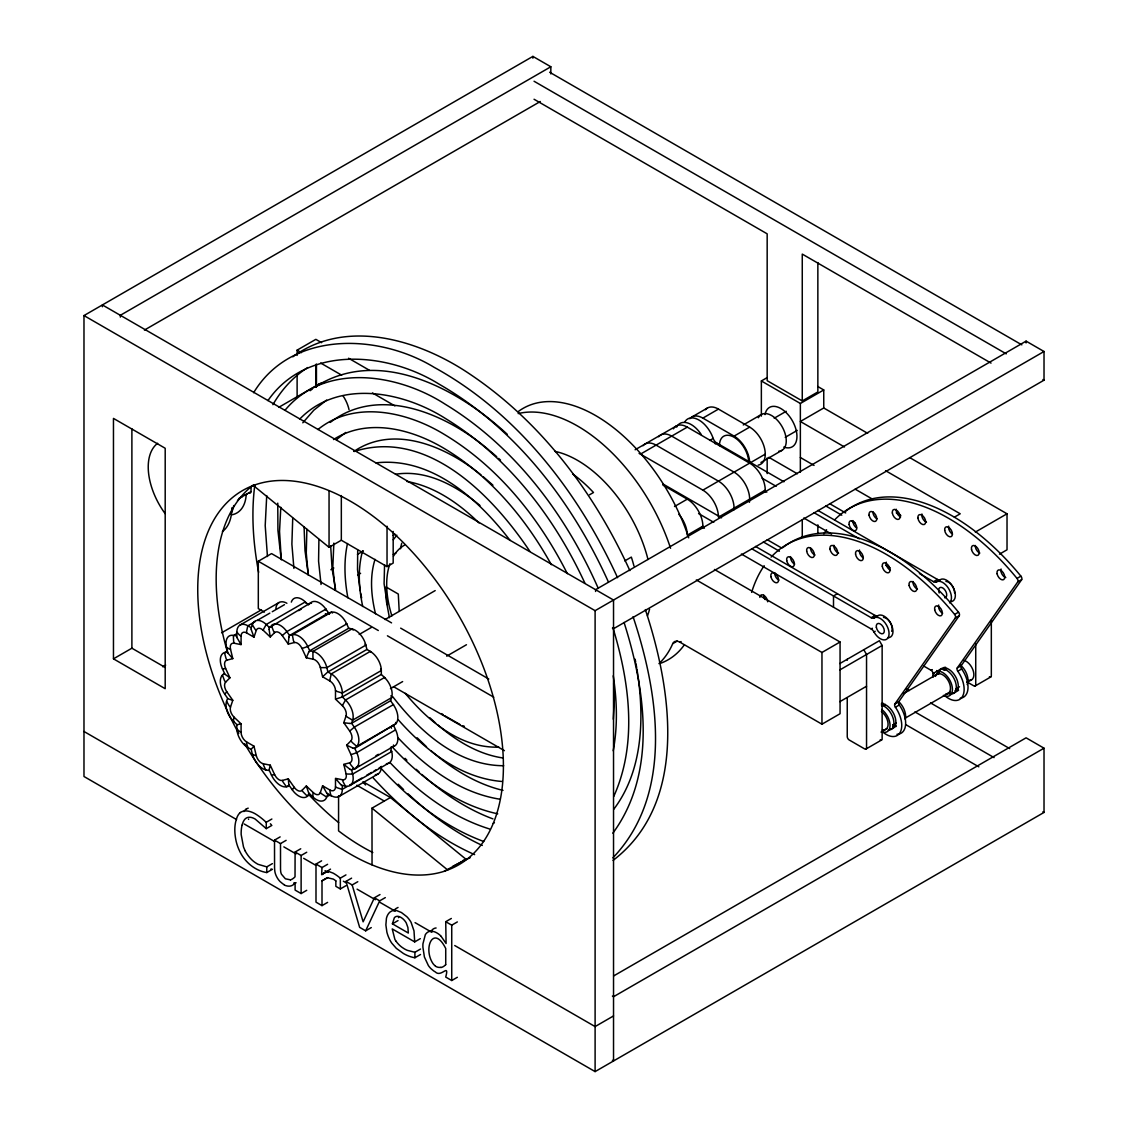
<?xml version="1.0" encoding="UTF-8"?>
<svg xmlns="http://www.w3.org/2000/svg" width="1128" height="1128" viewBox="0 0 1128 1128"><rect width="100%" height="100%" fill="white"/><g stroke="black" fill="none" stroke-linecap="round" stroke-linejoin="round"><path stroke-width="1.5" d="M390.993 695.666L391.613 697.654L352.627 720.172L347.565 717.267A32.162 23.392 18.6 0 1 346.07 715.913A7.811 4.512 60 0 0 342.517 705.832L335.495 699.134L335.495 690.618A7.811 4.512 60 0 0 329.968 681.044L322.594 676.786L320.31 667.353A7.811 4.512 60 0 0 313.344 659.231L306.322 657.821L301.98 648.417A7.811 4.512 60 0 0 294.267 642.551L288.289 644.116L288.895 637.123M381.461 766.476L378.881 768.21M304.081 527.058L305.011 550.774L308.311 574.505M269.084 770.114L270.255 765.165L263.233 763.741A7.811 4.512 60 0 1 256.267 755.633L253.983 746.2L246.609 741.942A7.811 4.512 60 0 1 241.082 732.368A32.162 18.57 0 0 1 239.615 731.466L236.767 728.928L236.852 724.529L233.651 721.483A15.623 9.024 60 0 1 226.559 701.306L227.602 698.204L224.867 694.34A15.623 9.024 60 0 1 222.427 675.108L224.401 673.106L222.427 668.819A15.623 9.024 60 0 1 224.867 652.407L227.306 650.997M248.752 492.936A3.313 1.918 60 0 0 250.966 491.611L251.121 487.592M277.756 503.144L277.925 530.357L281.126 559.164M357.703 550.182L357.52 569.682L360.156 590.705M330.518 869.138A24.675 14.241 60 0 0 327.642 871.45L321.635 874.454L322.002 867.545L327.613 864.302M305.646 602.916L305.35 601.915A15.623 9.024 60 0 0 291.306 602.112M384.944 678.45L384.634 677.434L345.535 699.994L343.039 704.408A32.162 11.929 -46.4 0 0 342.517 705.832M318.914 539.466L318.575 561.208L321.043 584.473M306.887 529.3L306.266 552.946L308.24 575.054M292.73 518.189L291.884 544.133L293.914 568.413M392.403 923.832L394.349 917.755A12.239 7.064 60 0 1 395.731 916.683L396.041 916.556A10.335 5.964 60 0 1 399.636 916.782L400.454 917.163A13.296 7.67 60 0 1 401.667 917.896L402.047 918.164A10.208 5.894 60 0 1 406.221 922.859L407.913 927.54L408.322 933.025L392.403 923.832L398.029 920.589M613.322 719.255L614.309 700.178L613.688 683.385M280.801 507.262L279.532 531.429L281.337 559.812M266.73 495.573L265.207 525.577L267.449 556.527M384.563 564.705L384.098 583.768L387.355 604.862M333.86 543.118L332.83 566.82L335.227 590.085M254.787 485.153C251.065 514.156 253.208 543.654 258.622 572.305M613.209 750.783C617.82 726.051 617.016 700.587 613.237 675.799M347.494 543.513C343.617 561.363 344.576 579.933 347.875 597.798M398.48 917.684L398.762 916.726M362.61 550.816C357.562 568.949 358.845 588.252 362.722 606.483M375.032 559.361C369.505 577.014 371.211 596.063 375.511 613.773M308.564 604.89L305.237 601.957L266.236 624.475A15.623 9.024 60 0 0 252.319 624.63L251.276 627.732L247.906 625.786A15.623 9.024 60 0 0 236.852 632.159L239.615 635.191A32.162 18.57 0 0 0 241.082 636.107L241.082 644.624L234.06 643.214A32.162 23.392 -78.6 0 1 233.637 641.24L233.355 635.882L236.09 634.006M241.082 732.368L241.082 723.838L234.06 717.154A7.811 4.512 60 0 1 230.507 707.059L232.791 700.276L226.813 691.802A7.811 4.512 60 0 1 225.6 682.186A32.162 25.93 44.7 0 1 224.416 680.424L222.427 675.108M241.082 636.107A7.811 4.512 60 0 1 246.609 632.907L253.983 637.179L256.267 630.383A32.162 23.392 18.6 0 1 254.872 628.973L252.319 624.63M329.291 795.437L326.302 796.861L321.804 793.943A32.162 23.392 18.6 0 1 320.31 792.603L322.594 785.807L329.968 790.065A32.162 18.57 -60 0 0 330.025 791.8L330.913 795.663M395.731 722.413L395.745 723.852L356.758 746.369L352.26 742.506A32.162 25.93 44.7 0 1 350.977 740.786A7.811 4.512 60 0 0 349.765 731.17L343.786 722.71L346.07 715.913M350.977 740.786L346.634 745.185L350.977 754.59A7.811 4.512 60 0 1 349.765 762.796L343.786 764.347L346.07 773.78A7.811 4.512 60 0 1 342.517 779.772A32.162 23.392 -78.6 0 0 343.039 781.676L345.408 786.117A15.623 9.024 60 0 0 352.627 774.09L351.583 769.789L354.305 769.07A15.623 9.024 60 0 0 356.758 752.672L354.77 748.372L356.758 746.369A15.623 9.024 60 0 0 354.305 727.137L351.583 723.274L352.627 720.172A15.623 9.024 60 0 0 345.535 699.994L342.32 696.949L342.32 693.057A15.623 9.024 60 0 0 331.279 673.909L327.895 671.964L326.852 667.663A15.623 9.024 60 0 0 312.935 651.434L309.735 650.785L307.747 646.499A15.623 9.024 60 0 0 292.321 634.768L289.586 635.473L286.864 631.609A15.623 9.024 60 0 0 271.425 625.518L273.413 630.834A32.162 25.93 44.7 0 0 274.597 632.611A7.811 4.512 60 0 1 282.31 635.642L288.289 644.116M351.583 723.274L390.57 700.756L391.613 697.654A15.623 9.024 60 0 0 384.521 677.491L381.32 674.431L381.32 670.54A15.623 9.024 60 0 0 370.266 651.406L366.896 649.46L365.853 645.145A15.623 9.024 60 0 0 351.936 628.916L348.721 628.268L309.735 650.785M306.322 657.821L308.691 652.181M613.702 796.537C637.828 743.31 629.41 681.721 612.871 627.563M379.995 894.546L374.383 897.789L363.131 921.83L352.162 884.958L345.986 881.391L351.598 878.148M345.986 881.391L359.649 927.357L365.655 930.826L379.685 900.849L385.311 897.606M272.906 404.684C281.464 389.865 293.224 376.752 307.718 367.545M253.645 392.699C291.334 330.391 378.289 333.324 434.252 367.39C517.597 413.229 578.481 492.33 617.58 577.705M393.249 539.776L396.83 535.165M882.04 731.409A22.052 12.732 60 0 0 900.186 732.354A22.052 12.732 60 0 0 895.392 707.242A2.764 1.593 60 0 1 894.856 703.999L955.345 617.947L959.251 615.691A2.764 1.593 60 0 0 958.504 612.18A198.528 114.619 60 0 0 782.888 547.573M894.856 703.999L898.762 701.743L959.251 615.691M944.432 695.384A22.052 12.732 60 0 0 962.579 696.328A22.052 12.732 60 0 0 957.785 671.216A2.764 1.593 60 0 1 957.249 667.973L1017.738 581.921L1021.644 579.679A2.764 1.593 60 0 0 1020.896 576.154A198.528 114.619 60 0 0 844.096 512.507M957.249 667.973L961.155 665.731L1021.644 579.679M302.797 422.803L313.866 410.155L326.655 400.073M267.942 400.595C306.788 344.576 387.51 351.88 439.328 384.296C516.074 428.414 572.305 502.115 608.359 581.851M613.717 809.326C642.227 771.651 644.229 721.046 637.997 675.982M251.361 749.077L253.983 746.2M612.842 833.197C657.427 772.497 645.442 689.716 624.066 622.487M393.108 705.254L393.531 704.549L354.305 727.137L350.709 730.239A32.162 4.103 -35.2 0 0 349.765 731.17M325.47 609.952L326.091 609.021L286.864 631.609L283.255 634.711A32.162 4.103 -35.2 0 0 282.31 635.642M285.158 410.084C325.132 361.975 398.057 373.763 445.109 404.162C514.721 446.462 565.805 514.579 598.277 588.407M274.597 632.611L270.255 636.996L263.233 630.312A32.162 11.929 -46.4 0 1 263.755 628.874L266.236 624.475L269.451 627.535L310.426 603.015L311.511 603.367M225.6 682.186L229.929 677.801L225.6 668.396A7.811 4.512 60 0 1 226.813 660.19A32.162 25.93 75.3 0 1 225.967 658.23L224.613 653.168L227.602 651.688L226.559 647.387A15.623 9.024 60 0 1 233.651 635.402L236.852 636.051L236.852 632.159M309.312 604.143L310.426 603.015A15.623 9.024 60 0 1 325.851 609.092L328.586 612.955L331.435 612.208L332.548 612.983M270.255 765.165L274.597 774.569A7.811 4.512 60 0 0 282.31 780.435L288.289 778.87L294.267 787.33A7.811 4.512 60 0 0 301.98 790.375L306.322 785.976L313.344 792.674A7.811 4.512 60 0 0 320.31 792.603M354.77 748.372L395.745 723.852A15.623 9.024 60 0 0 393.305 704.619L390.57 700.756M322.594 676.786L327.557 672.203M299.625 419.179C338.654 378.796 403.105 391.444 445.828 418.742C508.263 456.911 554.581 517.498 584.967 583.303M327.613 902.386L322.002 905.629L322.002 880.813L327.444 877.753L333.338 879.107A17.188 9.926 60 0 1 335.848 880.926M612.899 857.83C674.065 793.717 658.597 693.255 633.062 616.692M226.559 701.306L229.111 705.663A32.162 23.392 18.6 0 0 230.507 707.059M336.652 439.483L345.802 432.447M317.955 429.514C354.629 399.693 407.448 411.791 444.446 434.506C498.407 466.936 539.184 517.992 567.328 573.659M330.236 422.422C379.671 384.197 447.379 414.582 489.058 450.157M310.115 390.711L312.4 388.934M226.559 647.387L229.111 648.882A32.162 11.914 -13.6 0 0 230.507 649.192L232.791 658.625L226.813 660.19M236.852 728.434A15.623 9.024 60 0 0 247.906 747.568L251.276 749.514L252.305 754.279L254.872 755.309A32.162 11.914 -13.6 0 0 256.267 755.633M292.815 356.815C346.634 317.391 419.926 340.148 470.221 374.341C541.355 422.084 594.639 493.19 629.861 570.613M613.054 860.41C689.067 802.276 671.569 688.856 645.343 609.599M353.896 451.44C394.518 423.761 447.097 447.111 480.979 474.93M314.74 387.242C378.656 345.633 458.236 388.85 507.29 434.322M222.427 668.819L224.416 668.692A32.162 4.103 -24.8 0 0 225.6 668.396M310.186 794.549L307.747 795.959A15.623 9.024 60 0 1 292.321 789.868L289.586 786.005L286.864 786.724A15.623 9.024 60 0 1 271.425 774.992L273.413 774.865A32.162 4.103 -24.8 0 0 274.597 774.569M333.521 439.539C367.982 417.332 412.594 429.232 445.207 449.085C490.638 476.566 525.789 518.626 551.338 564.691M349.976 785.469L388.963 762.965M613.632 975.946L1026.085 737.825L1044.02 748.188L1044.02 812.428L595.105 1071.6L83.98 776.501L83.98 315.572L532.895 56.4L550.831 66.763L550.831 73.926M550.831 66.763L120.343 315.304L120.343 317.095M144.412 330.081L540.312 101.506M297.115 355.405L297.115 350.145L315.84 339.345L321.593 342.672M278.672 407.377L319.52 383.802M250.966 491.611L238.685 498.703A3.313 1.918 60 0 1 237.472 500.282M239.192 498.449L241.928 496.884M244.649 495.305L247.384 493.726M264.375 612.109L258.312 608.598L258.312 561.25L271.552 553.594L391.557 622.882M113.463 658.837L165.196 688.714L165.196 448.267L113.463 418.403L113.463 658.837L131.891 648.205L165.365 667.536M253.335 485.477L329.052 547.32L341.333 540.241L387.031 566.623L393.178 563.083L393.178 531.443M162.742 666.789L165.661 665.111M221.624 632.794L261.456 609.811M330.885 569.725L333.817 568.019M357.463 554.37L363.385 550.957M240.095 625.011L279.081 602.493M255.21 621.556L247.793 625.871L246.651 631.13A32.162 18.57 -60 0 0 246.609 632.907M257.649 620.16L269.832 613.124M272.271 611.714L284.453 604.678M357.647 574.984L360.593 573.292M393.291 554.412L396.295 552.678M269.451 627.535L271.89 626.125M298.694 610.643L301.134 609.233M289.586 635.473L328.586 612.955M635.12 449.762L676.25 426.017M691.845 417.022L707.439 408.012M761.358 416.119L761.358 380.968L767.209 377.584M639.082 453.385A22.052 12.732 60 0 1 640.478 454.133L687.276 427.117L749.669 463.129A22.052 12.732 60 0 1 765.193 491.723M689.814 418.728A22.052 12.732 60 0 1 702.871 418.107L718.466 409.097L749.669 427.117A22.052 12.732 60 0 1 764.615 448.606A22.052 12.732 60 0 1 758.199 465.131M589.535 494.783L593.483 492.513A105.172 60.729 60 0 0 572.714 474.014M359.212 634.444L371.366 627.436M385.043 619.54L435.182 590.593M709.78 440.413L713.192 438.454A5.513 3.187 60 0 0 716.689 442.966L783.96 481.797M743.267 424.946L761.301 414.526M715.222 443.812L716.689 442.966M702.871 418.107L734.074 436.113L749.669 427.117M327.895 671.964L366.896 649.46M534.052 99.25L767.167 233.834L767.167 380.686L802.262 400.948L817.856 391.952L817.856 262.584M774.203 418.22L786.216 411.283M761.358 380.968L800.358 403.471L823.75 389.964L823.75 407.983L867.672 433.335M823.75 407.983L800.358 421.491L844.505 446.984M785.229 437.326L797.242 430.388M342.32 696.949L381.32 674.431M674.516 506.514L687.276 499.154A22.052 12.732 60 0 1 702.814 527.749M640.478 454.133L702.871 490.144L765.263 454.133M760.935 462.494L781.972 450.34M390.485 688.602L402.64 681.58M446.702 656.144L466.456 644.737M624.785 560.898L631.342 557.105A105.172 60.729 60 0 1 633.964 566.059M702.871 526.17L687.276 535.18A22.052 12.732 60 0 0 678.844 514.312M765.263 490.144L718.466 517.16A22.052 12.732 60 0 0 702.871 490.144M612.405 628.07L613.533 628.719L1044.02 380.178L1044.02 351.499L1026.085 341.135L595.584 589.676L595.584 591.467M289.304 785.314L286.371 786.653L283.255 782.338A32.162 25.93 75.3 0 1 282.31 780.435M83.98 315.572L595.105 610.671L1044.02 351.499M351.583 769.789L354.023 768.38M356.448 766.97L358.887 765.56M375.948 755.718L378.388 754.308M271.876 819.013L266.264 822.256L266.264 828.643L271.876 825.4M347.198 786.498L342.32 789.318A15.623 9.024 60 0 1 331.279 795.691L331.04 795.719M349.638 785.102L361.82 778.066M366.699 775.246L371.563 772.426M374.002 771.03L376.442 769.62M339.091 796.467L378.077 773.963M284.27 884.705A18.133 10.462 60 0 1 282.719 883.76L280.167 881.645A11.52 6.655 60 0 1 277.291 877.894L276.614 876.653A11.83 6.824 60 0 1 274.908 871.747A32.007 18.471 60 0 1 274.555 866.205L274.513 840.134L280.139 836.891M274.513 840.134L280.505 843.589L286.117 840.346M245.171 850.935A21.601 12.464 60 0 0 256.549 863.428A23.561 13.607 60 0 0 258.044 864.302L266.772 866.868L272.398 863.625M290.432 879.939A34.615 19.994 60 0 0 295.028 876.808L295.099 852.021L300.725 848.778M372.043 864.894L371.986 808.156L390.415 797.524L466.118 859.367A216.04 124.729 60 0 0 470.094 857.759M240.32 812.47A30.273 17.484 60 0 0 236.372 819.337A45.585 26.311 60 0 0 236.26 841.728A29.878 17.244 60 0 0 241.223 854.136C246.651 863.456 255.943 870.872 266.772 872.55L272.398 869.307M295.099 852.021L301.12 855.489L306.731 852.246M658.949 663.616A145.117 83.782 60 0 0 672.725 643.679L677.265 641.056M672.725 643.679A11.026 6.373 60 0 1 679.972 642.213L681.101 641.55M322.002 905.629L315.995 902.146L315.995 864.076L321.607 860.833M321.635 874.454L327.261 871.211M322.002 880.813L327.613 877.57M295.099 882.97L295.099 890.091L301.12 893.559L306.731 890.316M954.387 517.16L960.224 513.79L885.621 470.714M345.958 874.891L340.346 878.134L340.346 888.934L335.848 886.34L335.848 880.912M837.399 593.709L833.507 595.965L833.507 607.216M340.346 888.934L345.958 885.691M352.162 884.958L357.787 881.715M975.325 532.092L1007.022 513.79L1007.022 549.801L999.478 554.158M244.564 743.676A216.139 124.785 60 0 0 444.235 871.295L447.703 869.998A216.04 124.729 60 0 0 493.26 823.384L494.402 822.721M751.615 548.687L871.154 617.693L875.046 615.437A5.513 3.187 60 0 0 877.866 615.676A12.408 7.163 60 0 1 891.289 624.475A12.408 7.163 60 0 1 888.032 637.673M919.419 573.517L933.533 581.667L937.438 579.425A5.513 3.187 60 0 0 940.244 579.665A12.408 7.163 60 0 1 953.668 588.463A12.408 7.163 60 0 1 950.425 601.661M871.154 617.693A5.513 3.187 60 0 0 873.96 617.933L877.866 615.676M933.533 581.667A5.513 3.187 60 0 0 936.353 581.907L940.244 579.665M696.328 579.933L821.96 652.463L840.064 642.001L840.064 713.728L821.96 724.19L679.972 642.213M452.737 866.389L466.118 859.367L444.235 871.295M741.378 554.031L871.154 628.945L872.367 628.24M871.154 628.945A5.513 3.187 60 0 1 873.96 631.962L875.187 631.257M365.655 930.826L371.281 927.583M839.838 663.546L879.389 640.704L882.138 645.484L882.138 738.741A2.764 1.593 60 0 1 880.192 739.869M839.881 669.891L882.138 645.484M771.115 557.091A198.528 114.619 60 0 1 954.612 614.422L958.504 612.18M834.565 519.938A198.528 114.619 60 0 1 1017.005 578.41L1020.896 576.154M441.245 936.522L446.082 943.501L445.729 921.703L451.341 918.46M396.055 941.26A10.18 5.88 60 0 1 394.87 939.356L392.234 928.922L414.695 941.894L420.307 938.651M445.729 921.703L451.736 925.171L457.348 921.928M839.881 701.644L866.544 686.247M396.041 941.274A19.021 10.984 60 0 0 402.005 947.308L404.317 948.831A31.57 18.231 60 0 0 407.419 950.368L414.907 952.286L420.518 949.043M414.695 941.894L414.004 930.882L411.057 922.281A16.864 9.729 60 0 0 406.827 916.697L401.427 912.524L396.534 910.55A18.767 10.843 60 0 0 392.417 910.691L390.119 911.96A25.831 14.904 60 0 0 386.439 918.248L385.875 924.904L386.89 932.179A23.025 13.296 60 0 0 390.02 940.244A16.427 9.489 60 0 0 391.769 943.135L396.337 948.366L403.486 953.541A46.008 26.564 60 0 0 412.538 957.263L414.907 957.757L420.518 954.514M923.536 665.943L931.093 670.314L932.306 669.609M933.335 675.658A22.052 12.732 60 0 1 933.025 673.43L934.252 672.725M936.691 671.329L936.931 671.188A2.764 1.593 60 0 0 936.804 670.54M882.068 706.015L885.099 704.267M903.204 693.819L939.427 672.894M943.967 670.286L946.984 668.537M895.392 707.242L899.298 704.986A2.764 1.593 60 0 1 898.762 701.743M957.785 671.216L961.676 668.974A2.764 1.593 60 0 1 961.155 665.731M881.024 732.086L887.059 728.603M893.108 725.121L896.125 723.372M905.178 718.141L950.467 692M956.502 688.517L959.519 686.769M967.063 682.412L971.589 679.803M441.302 936.395A17.865 10.321 60 0 0 426.172 933.575A22.997 13.282 60 0 0 425.341 934.618L422.944 943.826A47.573 27.467 60 0 0 422.901 947.139L424.41 957.023L428.344 965.497A13.818 7.981 60 0 0 431.065 968.755L433.561 970.827A18.584 10.73 60 0 0 435.323 971.927C441.231 978.032 449.564 962.438 445.729 977.059L451.736 980.528L457.348 977.285M865.98 749.006L881.574 740.01M975.156 685.979L990.751 676.969M1044.02 748.188L613.533 996.729L612.405 996.08M613.533 1015.933L595.105 1026.579L454.739 945.532M393.136 535.278L395.054 534.249M224.867 694.34L225.967 692.691A32.162 4.103 -35.2 0 1 226.813 691.802M292.321 789.868L293.421 788.204A32.162 4.103 -35.2 0 1 294.267 787.33M233.651 721.483L233.637 718.522A32.162 11.929 -46.4 0 1 234.06 717.154M341.911 697.132L335.552 699.12M331.279 795.691L327.895 793.745L326.852 796.847A15.623 9.024 60 0 1 312.935 797.002L312.921 794.041A32.162 11.929 -46.4 0 1 313.344 792.674M466.118 859.367L462.649 860.664M354.305 451.468C427.47 428.048 492.922 496.123 529.737 551.169M398.043 907.448L395.731 908.717A25.831 14.904 60 0 0 393.869 910.775M286.893 603.269L286.893 603.269A15.623 9.024 60 0 0 275.895 608.528M247.906 747.568L246.651 743.662A32.162 18.57 -60 0 1 246.609 741.942M271.425 774.992L269.451 770.692L265.644 769.818L263.755 765.658A32.162 23.392 -78.6 0 1 263.233 763.741M345.408 786.117L342.32 785.426L342.179 789.374L337.06 787.725A32.162 18.57 0 0 1 335.495 786.879A7.811 4.512 60 0 1 329.968 790.065M241.025 723.852L237.303 724.684M391.769 746.962L393.404 746.468L393.489 745.002M290.375 879.826L285.384 878.797L281.464 874.228A6.768 3.906 60 0 1 280.675 871.38A27.453 15.848 60 0 1 280.519 868.8L280.505 843.589M345.802 623.883L346.93 623.812L307.747 646.499L303.263 648.064A32.162 4.103 -24.8 0 1 301.98 648.417M395.477 474.268C426.765 469.262 456.769 486.055 479.964 505.485M375.878 462.875C431.601 456.544 478.582 499.366 510.124 540.467M395.35 729.971L356.758 752.672L352.26 754.237A32.162 4.103 -24.8 0 1 350.977 754.59M498.844 747.117C460.576 748.442 428.344 721.159 405.262 693.339M503.68 765.729C457.39 765.63 419.531 731.325 392.77 696.723M349.807 723.471L343.786 722.71M502.157 781.492C460.337 778.179 425.228 750.12 398.339 719.861M500.296 799.259C459.759 793.012 425.411 766.857 397.972 737.698M502.947 757.974C478.258 754.336 456.205 740.786 437.565 724.754M406.729 481.416C434.745 486.422 459.011 503.44 479.019 522.955M270.917 869.039L271.651 869.18M232.791 700.276L227.983 698.852M335.495 786.879L335.495 778.348L342.517 779.772M497.73 813.824C456.036 804.856 420.814 777.615 392.29 746.99M503.003 790.39C476.115 783.988 452.102 768.859 431.333 751.022M489.496 828.953C450.805 816.94 417.698 791.518 390.006 762.57M352.993 748.16L346.705 745.213M483.757 841.502C443.445 826.612 409.126 798.92 380.333 767.548M492.95 818.9C466.583 809.1 442.909 793.069 421.928 774.513M462.861 725.713L464.384 726.333M364.922 644.173L365.951 645.075L326.852 667.663L321.804 667.621A32.162 11.914 -13.6 0 1 320.31 667.353M474.634 854.629C435.45 837.314 401.794 809.396 373.171 777.869M482.305 845.45C454.81 832.619 430.092 814.416 407.983 793.76M459.815 724.373L444.615 715.716M390.993 750.74L391.712 751.502A15.623 9.024 60 0 1 386.382 763.712M549.646 72.234L1021.841 344.858M534.052 81.244L1006.246 353.854M1042.906 379.53L1044.02 380.178M991.033 363.089L802.262 254.096L802.262 400.948M817.758 386.509L823.75 389.964M910.085 457.827L1007.022 513.79M800.358 457.503L814.063 465.413M855.165 489.157L871.916 498.816M896.281 512.887L900.849 515.524M768.859 457.334L797.355 473.788M829.602 503.652L845.69 512.944M825.696 505.908L841.784 515.2M852.021 521.108L854.953 522.786M762.119 478.201L776.149 486.309M817.899 510.406L937.438 579.425M814.007 512.662L859.339 538.831M764.46 490.807L766.8 492.161M803.77 518.006L831.547 534.052M885.649 565.283L890.048 567.821M767.209 539.678L781.831 548.123M662.728 483.856L721.567 517.822M763.318 541.933L779.392 551.211M662.926 485.096L687.276 499.154M698.57 513.55L713.77 522.32M755.52 546.431L875.046 615.437M702.067 526.832L704.408 528.186M967.048 681.946L973.774 685.838A2.764 1.593 60 0 0 975.734 684.71L975.734 643.919M348.566 358.239L369.575 370.365M714.447 569.471L840.064 642.001M906.151 688.841L909.196 690.59M930.515 702.899L1009.673 748.597M320.648 363.033L341.657 375.159M372.48 392.953L394.885 405.897M297.115 350.145L301.43 352.641M914.921 711.909L994.078 757.607M905.713 724.599L978.822 766.814M1042.906 811.779L1044.02 812.428M400.666 628.141L488.776 679.014M258.312 561.25L378.317 630.524M387.426 635.797L493.754 697.189M393.503 686.656L504.399 750.67M362.99 781.69L390.415 797.524M356.843 785.229L384.267 801.063M315.995 864.076L322.002 867.545M374.383 897.789L379.685 900.849M83.98 731.48L236.556 819.562M244.184 823.976L274.696 841.587M283.847 846.874L296.058 853.924M303.686 858.323L315.896 865.373M325.047 870.661L328.093 872.423M343.363 881.222L346.409 882.984M357.082 889.16L375.398 899.721M379.981 902.372L395.237 911.184M415.062 922.634L431.855 932.32M612.405 1060.32L613.533 1060.969L613.533 600.04L102.394 304.941L102.394 306.731M229.929 677.801L224.782 674.135M349.807 769.183L343.913 764.474M441.598 713.615L443.107 714.673M371.986 808.156L447.703 869.998M483.39 476.89L492.936 485.181M490.017 450.96L496.715 456.699M340.755 784.595L335.834 778.828M435.634 723.062L429.909 717.789M498.618 458.391L500.508 460.097M426.525 746.764L417.134 737.768M416.232 769.324L419.066 771.933M232.791 658.625L227.927 653.07M312.935 797.002L309.735 793.943L306.957 795.79L303.263 792.096A32.162 25.93 44.7 0 1 301.98 790.375M403.598 789.586L398.184 784.242M380.615 669.073L381.32 670.54L342.32 693.057L337.06 691.464A32.162 18.57 0 0 1 335.495 690.618M405.037 758.326L406.884 760.216M270.382 823.778L271.129 824.568M266.264 828.643L255.139 819.027A17.315 9.997 60 0 0 244.846 819.224A29.695 17.146 60 0 0 242.083 825.217M363.343 782.451L365.542 784.961M326.528 792.744L322.594 785.807M325.4 613.745L326.147 614.802M241.025 644.553L237.049 637.743M863.794 649.714L866.544 654.494L866.544 747.751A2.764 1.593 60 0 1 864.598 748.879L849.201 739.982A2.764 1.593 60 0 1 847.241 736.612L847.241 697.936M353.134 630.03L352.049 628.888L312.935 651.434L312.921 657.271A32.162 23.392 -78.6 0 0 313.344 659.231M308.677 792.928L306.322 785.976M348.721 628.268L346.747 623.981A15.623 9.024 60 0 0 331.308 612.25L292.321 634.768L293.421 640.577A32.162 25.93 75.3 0 0 294.267 642.551M393.757 725.854L395.745 730.154A15.623 9.024 60 0 1 393.305 746.567L354.305 769.07L350.709 764.699A32.162 25.93 75.3 0 1 349.765 762.796M390.951 727.038L391.486 728.223M253.955 637.094L251.234 629.621M371.084 652.351L370.379 651.364L331.279 673.909L330.025 679.253A32.162 18.57 -60 0 0 329.968 681.044M288.881 785.13L288.289 778.87M389.428 617.693L386.439 601.661L386.016 586.955L398.297 594.047L399.213 611.446M329.39 614.21L329.32 613.928A2.721 1.565 -60 0 0 329.038 613.265M390.57 747.272L391.613 751.586L352.627 774.09L347.565 774.048A32.162 11.914 -13.6 0 1 346.07 773.78M270.241 636.911L269.084 629.424M361.651 597.967L360.622 593.116M335.594 589.451L332.069 568.512L330.659 545.755M635.12 659.189L635.656 662.009M635.924 663.419L636.685 667.621M636.911 669.017L637.785 674.586M1026.085 341.135L1026.085 342.926M991.329 620.329L991.329 675.714A2.764 1.593 60 0 1 989.383 676.842M847.241 659.26L847.241 660.247M821.96 652.463L821.96 724.19M817.856 524.816L817.856 533.502M802.262 519.909L802.262 537.295M800.358 403.471L800.358 472.237M767.167 457.954L767.167 473.591M595.105 610.671L595.105 1071.6M532.895 56.4L532.895 58.191M451.736 925.171L451.736 980.528M445.729 964.708L445.729 948.493C433.476 923.987 422.803 948.07 432.856 963.382A7.981 4.611 60 0 0 435.478 966.047M414.907 952.286L414.907 957.757M387.031 526.198L387.031 566.623M381.32 766.561L381.32 766.8A15.623 9.024 60 0 1 375.342 774.682M341.333 495.559L341.333 540.241M338.569 795.762L338.569 830.885A216.139 124.785 60 0 0 372.79 852.514M329.052 490.624L329.052 547.32M316.446 364.104L316.446 386.848M315.84 364.457L315.84 387.2M301.12 855.489L301.12 893.559M297.115 374.637L297.115 397.38M266.772 866.868L266.772 872.55M131.891 428.823L131.891 648.205M758.34 417.741A20.685 11.943 60 0 1 781.605 425.834A20.685 11.943 60 0 1 778.644 451.299M719.438 445.687A20.685 11.943 60 0 1 734.074 437.241A20.685 11.943 60 0 1 748.696 462.565M765.038 414.596A22.743 13.127 60 0 1 781.845 409.14A22.743 13.127 60 0 1 796.918 435.253A22.743 13.127 60 0 1 783.791 447.069M751.629 592.383A198.528 114.619 60 0 1 764.178 565.734M954.612 614.422A2.764 1.593 60 0 1 955.345 617.947M899.298 704.986A22.052 12.732 60 0 1 896.971 734.286M883.534 617.411A8.559 4.949 60 0 1 890.373 622.656A8.559 4.949 60 0 1 891.67 631.271M881.659 703.816A13.79 7.966 60 0 1 894.8 716.238A13.79 7.966 60 0 1 890.626 728.984M896.182 726.432A13.79 7.966 60 0 1 892.727 726.517M881.377 703.985A13.79 7.966 60 0 1 881.885 703.28M863.385 557.923A5.513 3.187 60 0 1 859.522 549.999M838.612 553.101A5.513 3.187 60 0 1 833.86 545.247M814.994 555.061A5.513 3.187 60 0 1 810.51 547.785M794.62 564.127A5.513 3.187 60 0 1 790.559 556.597M778.813 580.144A5.513 3.187 60 0 1 774.739 572.629M759.863 597.417A5.513 3.187 60 0 1 763.712 595.302A5.513 3.187 60 0 1 767.66 601.788M765.179 599.617A5.513 3.187 60 0 1 763.769 595.175M942.613 613.251A5.513 3.187 60 0 1 938.693 605.045M917.445 589.07A5.513 3.187 60 0 1 912.919 581.484M890.387 570.246A5.513 3.187 60 0 1 886.298 562.167M658.625 436.733A22.052 12.732 60 0 1 671.682 436.113L734.074 472.139A22.052 12.732 60 0 1 749.401 502.284M734.004 509.743A22.052 12.732 60 0 0 718.466 481.148L656.087 445.123A22.052 12.732 60 0 0 643.03 445.743M931.093 670.314A2.764 1.593 60 0 1 933.025 673.43M823.905 533.826A198.528 114.619 60 0 1 826.57 529.709M1017.005 578.41A2.764 1.593 60 0 1 1017.738 581.921M961.676 668.974A22.052 12.732 60 0 1 960.224 698.232M945.927 581.385A8.559 4.949 60 0 1 954.584 592.82M938.82 673.769A13.79 7.966 60 0 1 953.964 674.177A13.79 7.966 60 0 1 953.005 692.973M958.574 690.421A13.79 7.966 60 0 1 955.12 690.505M943.064 669.623A13.79 7.966 60 0 1 944.277 667.254M926.483 522.222A5.513 3.187 60 0 1 921.914 513.987M900.637 516.948A5.513 3.187 60 0 1 896.238 509.236M876.992 518.866A5.513 3.187 60 0 1 872.903 511.759M856.603 527.876A5.513 3.187 60 0 1 852.951 520.586M1005.781 577.536A5.513 3.187 60 0 1 1001.918 574.039A5.513 3.187 60 0 1 1001.086 569.02M979.837 553.058A5.513 3.187 60 0 1 975.311 545.473M952.427 534.052A5.513 3.187 60 0 1 948.676 526.141M705.409 409.718A22.052 12.732 60 0 1 718.466 409.097M734.074 436.113A22.052 12.732 60 0 1 749.669 463.129M673.416 428.851A22.052 12.732 60 0 1 687.276 427.117M873.96 617.933A12.408 7.163 60 0 1 886.453 624.94A12.408 7.163 60 0 1 886.453 639.364A12.408 7.163 60 0 1 873.96 631.962M939.215 592.976A5.71 3.299 60 0 1 940.625 587.378A5.71 3.299 60 0 1 946.166 592.242A5.71 3.299 60 0 1 944.7 597.784M676.631 427.159A22.447 12.958 60 0 1 701.404 434.759M685.02 421.576A22.447 12.958 60 0 1 699.261 420.222A22.447 12.958 60 0 1 713.192 438.454M936.353 581.907A12.408 7.163 60 0 1 948.451 588.28A12.408 7.163 60 0 1 949.55 602.846M963.932 660.359A11.026 6.373 60 0 1 973.464 671.611A11.026 6.373 60 0 1 968.952 680.283M936.931 674.332A13.79 7.966 60 0 1 947.041 670.525A13.79 7.966 60 0 1 956.318 686.599A13.79 7.966 60 0 1 947.971 693.452M932.955 677.336A13.79 7.966 60 0 1 942.909 672.64A13.79 7.966 60 0 1 952.427 689.123A13.79 7.966 60 0 1 943.375 695.384M935.38 676.391A11.026 6.373 60 0 1 947.999 680.24A11.026 6.373 60 0 1 945.927 693.819M960.351 664.956A13.79 7.966 60 0 1 967.147 684.555M958.433 689.589A13.79 7.966 60 0 1 955.769 688.954M944.728 669.835A13.79 7.966 60 0 1 945.518 667.212M898.635 701.56A13.79 7.966 60 0 1 905.248 719.34M896.041 725.6A13.79 7.966 60 0 1 892.685 724.655M882.336 705.846A13.79 7.966 60 0 1 883.125 703.223M896.21 723.034A11.026 6.373 60 0 1 895.731 723.09M884.69 705.663A11.026 6.373 60 0 1 884.902 705.183M881.447 705.141A13.79 7.966 60 0 1 893.32 718.86A13.79 7.966 60 0 1 888.244 730.098M881.687 709.441A13.79 7.966 60 0 1 890.048 725.403A13.79 7.966 60 0 1 881.687 731.72M881.405 711.5A11.026 6.373 60 0 1 888.074 723.626A11.026 6.373 60 0 1 882.491 729.689M518.175 413.581A145.117 83.782 60 0 1 670.582 548.293M684.428 644.708A145.117 83.782 60 0 1 660.938 663.151M518.231 411.579A145.117 83.782 60 0 1 688.686 537.83M233.736 505.541A45.472 26.254 60 0 1 230.676 514.072M246.144 495.432A45.472 26.254 60 0 1 231.705 514.833M317.222 385.748A25.013 14.438 60 0 1 323.905 382.632M343.166 396.041A25.013 14.438 60 0 1 349.031 409.661M231.832 507.854A54.567 31.499 60 0 1 222.413 531.598M165.196 513.705A54.567 31.499 60 0 1 157.652 443.276M238.769 733.538A216.139 124.785 60 0 1 230.704 499.084A216.139 124.785 60 0 1 426.229 568.117A216.139 124.785 60 0 1 493.26 823.384M338.696 822.622A216.139 124.785 60 0 1 308.438 794.211M227.32 651.519A216.139 124.785 60 0 1 253.391 484.969M393.249 724.909A2.721 1.565 0 0 1 393.728 725.318M266.236 770.043A15.623 9.024 60 0 1 252.319 753.814M230.507 649.192A7.811 4.512 60 0 1 234.06 643.214M237.162 637.63A2.721 2.185 44.7 0 1 236.697 636.474M251.332 629.438A2.721 2.185 75.3 0 1 251.079 628.084M256.267 630.383A7.811 4.512 60 0 1 263.233 630.312M269.211 629.241A2.721 1.974 -78.6 0 1 269.211 627.859M289.022 637.052A2.721 1.565 -60 0 1 289.318 635.769M308.818 652.111A2.721 1.001 -46.4 0 1 309.41 651.067M351.175 723.4A2.721 1.001 -13.6 0 1 349.976 723.4M354.389 748.456A2.721 1.565 0 0 1 353.12 748.075M351.175 769.832A2.721 1.974 18.6 0 1 349.976 769.141M341.911 785.412A2.721 2.185 44.7 0 1 340.868 784.524M327.458 793.675A2.721 2.185 75.3 0 1 326.697 792.702M309.255 793.774A2.721 1.974 -78.6 0 1 308.818 792.899M289.135 785.694A2.721 1.565 -60 0 1 289.022 785.088M224.909 674.065A2.721 1.565 0 0 1 224.444 673.656M228.053 652.999A2.721 1.974 18.6 0 1 227.518 652.195M391.895 615.93A85.968 49.632 60 0 1 389.921 563.76M393.475 556.174A85.968 49.632 60 0 1 404.487 545.134M554.962 451.383A105.172 60.729 60 0 1 648.008 559.516M649.559 609.219A105.172 60.729 60 0 1 647.458 615.86M400.553 548.744A105.172 60.729 60 0 1 401.723 543.188M436.099 927.977A17.865 10.321 60 0 0 431.784 930.332A22.997 13.282 60 0 0 430.952 931.375M445.645 964.595A24.604 14.199 60 0 1 440.879 967.57M440.738 967.274A13.226 7.628 60 0 1 435.478 966.259M322.016 874.693A24.675 14.241 60 0 1 326.937 871.69A15.27 8.812 60 0 1 329.785 871.859L333.169 873.157A39.649 22.898 60 0 1 340.332 878.19M296.114 882.773A19.091 11.026 60 0 1 293.886 882.9M294.944 882.787A19.091 11.026 60 0 1 284.298 885.043M248.512 819.393A29.695 17.146 60 0 1 248.668 818.999M245.989 809.312A24.717 14.269 60 0 1 248.202 808.156M243.916 811.582A30.273 17.484 60 0 1 245.932 809.227M245.255 850.907A22.278 12.859 60 0 1 243.465 846.79L241.166 834.509A43.837 25.309 60 0 1 242.055 825.202M266.236 822.326A56.386 32.557 60 0 0 255.295 813.838A31.076 17.935 60 0 0 247.018 810.976A24.717 14.269 60 0 0 240.377 812.555M855.546 554.13A5.513 3.187 60 0 0 861.862 560.531A5.513 3.187 60 0 0 860.763 552.198A5.513 3.187 60 0 0 855.546 554.13M829.968 549.012A5.513 3.187 60 0 0 836.313 555.343A5.513 3.187 60 0 0 835.143 546.981A5.513 3.187 60 0 0 829.968 549.012M806.675 551.183A5.513 3.187 60 0 0 813.076 557.401A5.513 3.187 60 0 0 811.765 548.998A5.513 3.187 60 0 0 806.675 551.183M786.71 560.574A5.513 3.187 60 0 0 793.167 566.594A5.513 3.187 60 0 0 791.673 558.134A5.513 3.187 60 0 0 786.71 560.574M770.917 576.676A5.513 3.187 60 0 0 777.418 582.57A5.513 3.187 60 0 0 775.782 574.067A5.513 3.187 60 0 0 770.917 576.676M934.703 609.825A5.513 3.187 60 0 0 941.203 615.676A5.513 3.187 60 0 0 939.525 607.146A5.513 3.187 60 0 0 934.703 609.825M909.126 585.488A5.513 3.187 60 0 0 915.64 591.284A5.513 3.187 60 0 0 913.92 582.753A5.513 3.187 60 0 0 909.126 585.488M882.293 566.298A5.513 3.187 60 0 0 888.596 572.728A5.513 3.187 60 0 0 887.539 564.409A5.513 3.187 60 0 0 882.293 566.298M917.924 518.104A5.513 3.187 60 0 0 924.255 524.506A5.513 3.187 60 0 0 923.155 516.173A5.513 3.187 60 0 0 917.924 518.104M892.347 512.986A5.513 3.187 60 0 0 898.692 519.317A5.513 3.187 60 0 0 897.535 510.97A5.513 3.187 60 0 0 892.347 512.986M869.068 515.172A5.513 3.187 60 0 0 875.469 521.376A5.513 3.187 60 0 0 874.158 512.972A5.513 3.187 60 0 0 869.068 515.172M849.102 524.548A5.513 3.187 60 0 0 855.56 530.583A5.513 3.187 60 0 0 854.051 522.109A5.513 3.187 60 0 0 849.102 524.548M997.096 573.799A5.513 3.187 60 0 0 1003.596 579.651A5.513 3.187 60 0 0 1001.918 571.135A5.513 3.187 60 0 0 997.096 573.799M971.518 549.463A5.513 3.187 60 0 0 978.032 555.272A5.513 3.187 60 0 0 976.312 546.727A5.513 3.187 60 0 0 971.518 549.463M944.686 530.287A5.513 3.187 60 0 0 950.989 536.716A5.513 3.187 60 0 0 949.931 528.397A5.513 3.187 60 0 0 944.686 530.287M876.343 627.323A5.71 3.299 60 0 0 883.012 633.612A5.71 3.299 60 0 0 881.518 624.87A5.71 3.299 60 0 0 876.343 627.323"/></g></svg>
